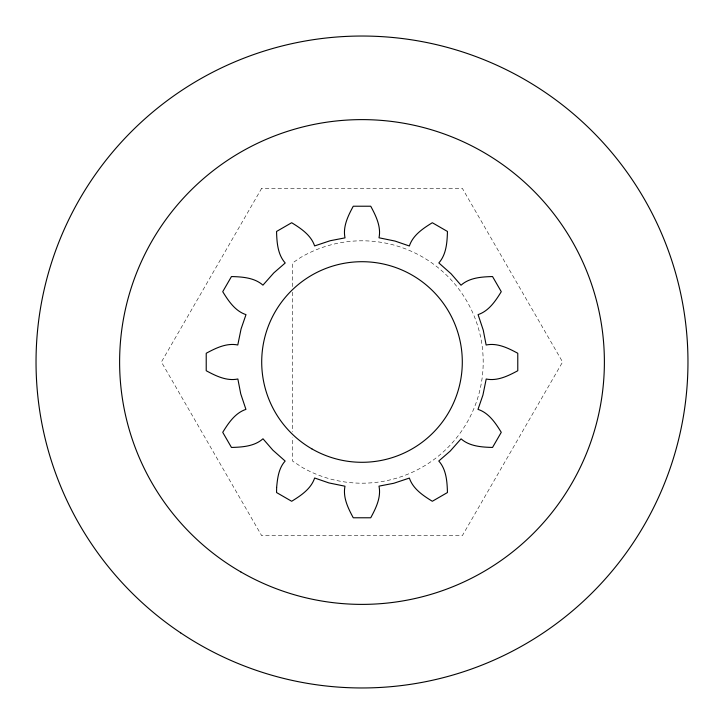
<?xml version="1.0" encoding="UTF-8"?>
<svg xmlns="http://www.w3.org/2000/svg" width="724" height="724" viewBox="0 0 724 724"><rect width="100%" height="100%" fill="white"/><g stroke="black" fill="none" stroke-linecap="round" stroke-linejoin="round"><path stroke-width="0.54" stroke-dasharray="3.62 2.71" d="M292.623 286.586L292.623 262.939L300.234 257.726A121.189 121.189 0 0 1 483.189 360.652A121.189 121.189 0 0 1 302.578 467.623L292.623 461.134L292.623 437.486M292.623 292.215L292.623 431.857M261.699 188.276L161.407 362L261.699 535.724L462.301 535.724L562.593 362L462.301 188.276L261.699 188.276"/><path stroke-width="1.09" d="M276.64 487.424L276.55 492.537L291.672 501.27C300.913 495.587 311.103 488.827 314.641 478.003L328.922 482.926L344.986 486.211C342.705 497.343 348.117 508.248 353.267 517.778L370.733 517.778C375.892 508.23 381.34 497.288 378.987 486.139L393.82 483.27L409.377 478.075C412.961 488.854 423.097 495.596 432.328 501.27L447.45 492.537C447.142 481.695 446.391 469.496 438.78 461.016L450.183 451.115L461.061 438.844C469.559 446.382 481.713 447.151 492.537 447.45L501.27 432.328C495.587 423.088 488.827 412.897 478.003 409.359L482.926 395.078L486.211 379.014C497.343 381.295 508.248 375.883 517.778 370.733L517.778 353.267C508.23 348.108 497.288 342.66 486.139 345.013L483.27 330.18L478.075 314.623C488.854 311.039 495.596 300.903 501.27 291.672L492.537 276.55C481.695 276.858 469.496 277.609 461.016 285.22L451.115 273.817L438.844 262.939C446.382 254.441 447.151 242.287 447.45 231.463L432.328 222.73C423.088 228.413 412.897 235.173 409.359 245.997L395.078 241.074L379.014 237.789C381.295 226.657 375.883 215.752 370.733 206.222L353.267 206.222C348.108 215.77 342.66 226.712 345.013 237.861L330.18 240.73L314.623 245.925C311.039 235.146 300.903 228.404 291.672 222.73L276.55 231.463C276.858 242.305 277.609 254.504 285.22 262.984L273.817 272.885L262.939 285.156C254.441 277.618 242.287 276.849 231.463 276.55L222.73 291.672C228.413 300.913 235.173 311.103 245.997 314.641L241.074 328.922L237.789 344.986C226.657 342.705 215.752 348.117 206.222 353.267L206.222 370.733C215.77 375.892 226.712 381.34 237.861 378.987L240.73 393.82L245.925 409.377C235.146 412.961 228.404 423.097 222.73 432.328L231.463 447.45C242.305 447.142 254.504 446.391 262.984 438.78L272.885 450.183L285.156 461.061C278.64 468.147 277.491 478.256 276.64 487.424M180.674 632.876A325.963 325.963 0 0 0 687.248 383.593A325.963 325.963 0 0 0 218.069 69.531A325.963 325.963 0 0 0 180.674 632.876M240.811 571.915A242.386 242.386 0 0 0 604.386 362A242.386 242.386 0 0 0 240.811 152.085A242.386 242.386 0 0 0 240.811 571.915M311.854 448.862A100.301 100.301 0 0 0 462.301 362A100.301 100.301 0 0 0 311.854 275.138A100.301 100.301 0 0 0 311.854 448.862"/></g></svg>
